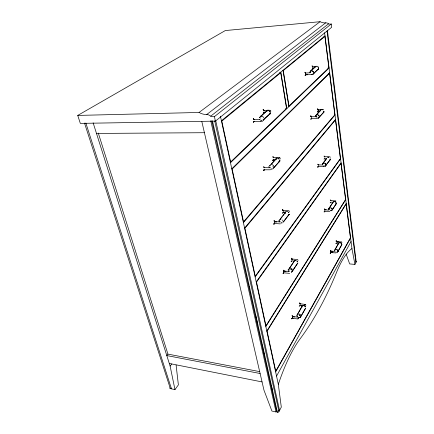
<?xml version="1.0" encoding="UTF-8"?>
<svg xmlns="http://www.w3.org/2000/svg" width="434" height="434" viewBox="0 0 434 434"><rect width="100%" height="100%" fill="white"/><g stroke="black" fill="none" stroke-linecap="round" stroke-linejoin="round"><path stroke-width="0.65" d="M278.21 158.209L278.964 158.714M316.288 116.578L316.315 116.92M304.397 305.731L305.449 306.675M329.032 157.303L328.804 157.298M335.043 201.56L334.82 201.55M330.871 207.913L331.223 208.195M340.63 242.85L340.229 242.671L340.847 242.937M305.677 74.23L305.091 75.597L305.487 74.577M305.677 74.322L305.362 75.261L305.824 74.382M318.062 110.827L317.921 111.733L317.455 112.059L317.726 111.869M312.881 68.29L312.952 67.856M318.182 111.071L318.22 110.778M264.062 111.999L263.78 112.97M318.149 111.191L318.225 110.757M293.585 262.624L293.395 261.74M276.078 159.126L275.91 159.365M264.084 111.977L263.829 112.764M312.919 67.812L312.827 68.317M330.572 252.886L330.166 253.25L330.909 252.61L336.008 252.903M270.138 113.057L270.203 112.791L270.355 113.328L270.127 112.52M279.458 161.508L279.887 161.003L279.751 160.113M311.368 118.596L310.782 119.29L311.124 118.894M318.252 166.238L317.59 167.236L318.496 166.477M317.91 114.874L318.22 115.135M298.104 260.378L297.61 259.543L291.995 259.027L291.344 258.132L291.99 259.358L291.767 258.463M320.46 111.099L320.352 110.632M317.916 69.429L317.889 69.516M318.534 68.105L318.344 67.796M323.943 111.88L323.873 111.294M324.963 163.412L324.599 163.119M323.574 166.661L318.377 166.45L318.051 166.992L318.377 166.45M264.404 169.32L263.975 169.792L270.317 169.781M254.036 121.298L253.375 122.372L254.064 121.2L253.559 121.661L260.123 121.406L261.501 120.158L261.154 120.386M333.057 202.651L332.959 202.244M318.057 118.037C318.534 118.379 319.733 117.066 319.061 116.648M330.296 158.855L330.144 158.746M336.317 203.546L336.111 202.933M279.214 220.412L280.245 219.517M292.489 317.753L291.588 318.93L292.071 318.496M324.849 210.951L324.106 211.797L324.589 211.298M254.194 121.265L253.684 121.981M335.135 249.583L338.574 243.338L338.672 243.81M263.313 120.191L263.145 119.242M336.16 203.324L336.1 203.503M341.742 244.613L341.802 244.12M329.574 160.358L330.361 159.506L325.939 165.126M292.25 271.402L292.706 270.941M311.59 118.308L311.053 118.987L311.281 118.775M271.011 169.027L271.369 169.032M326.509 158.562L322.391 163.933L322.619 164.323M288.371 269.85L289.207 268.977M341.715 244.451L341.873 244.646M274.51 223.385L274.109 223.955L274.679 223.298M292.603 317.883L291.925 318.659L292.25 318.361M311.552 118.249L311.4 118.504L316.755 118.406M274.565 223.222C274.841 223.841 273.279 224.47 273.821 224.259L274.478 223.477L280.31 223.879M318.29 110.968L318.133 111.24L319.473 111.137M329.894 211.418L324.659 211.271L324.941 211.038L324.545 211.532L324.74 211.266M338.764 243.566L338.742 243.387M317.097 118.2L317.655 118.113M275.503 159.582L273.518 159.555L273.192 160.254L272.612 160.363L273.274 160.048L273.094 160.363M283.608 272.856L282.946 273.583L283.706 273.019M305.731 74.594L305.449 74.876L310.972 74.523M273.67 159.343L272.964 160.097L273.697 159.593M264.561 169.32L264.214 169.754L264.387 169.537C264.632 170.226 262.928 170.611 263.584 170.502L264.062 169.954M283.163 212.4L283.331 212.004M264.084 112.232L263.856 112.563L265.038 112.444M318.198 111.337L318.334 111.028M263.964 112.683L264.16 112.308M270.724 111.625L270.794 110.757L270.263 110.312M269.981 111.652L269.389 111.044M264.382 169.499L263.888 170.166L264.49 169.537M278.33 410.206L279.572 410.483L281.303 407.13L278.324 384.356L220.434 116.209M346.142 254.08L349.668 263.921L354.925 264.42L355.902 262.532L327.014 31.031M301.673 307.679L302.129 306.795M201.843 121.612L263.975 390.199L271.912 411.047L276.04 411.958L276.567 410.944L211.732 120.815M292.38 318.225L292.668 317.699M305.856 305.422L305.634 304.494L299.997 303.74C300.485 304.57 299.303 302.026 299.829 303.529M273.138 160.271L273.317 159.94M276.539 376.083L351.046 241.51M275.633 371.889L350.596 237.935M341.721 244.657L337.956 251.568L337.207 252.225L338.276 251.058L337.782 251.595L337.788 251.129M300.507 317.064L305.699 307.983L300.54 317.064L299.639 317.796L300.518 317.048M341.867 244.754L337.956 251.411M297.892 318.632L298.559 317.466M270.8 169.173L271.635 169.038M299.064 317.259L297.93 319.017L292.321 318.22M296.959 315.328L301.738 306.767M335.021 249.501L338.639 243.268L339.355 242.568L340.05 242.617M297.61 314.2L301.869 306.86M301.869 306.068L301.473 306.751L301.635 307.673M273.317 168.349L279.854 160.976L273.827 167.676M330.225 253.516L330.654 252.8M289.657 273.371L283.841 272.812L283.293 273.301L283.858 272.937M266.823 331.077L346.229 203.465M265.836 326.509L345.746 199.651M336.279 243.203L335.889 243.718L336.117 243.42M294.426 260.839L288.447 269.709M332.753 202.77L328.918 208.591L332.981 202.163L333.713 201.376L334.43 201.376M289.592 268.25L293.455 262.386M318.561 166.298L318.393 166.553M299.465 305.91L299.2 306.225L299.498 305.813M317.769 66.695L318.317 67.167M324.171 212.101L324.627 211.429M274.749 223.092L274.207 223.646M341.661 243.528L341.308 243.333M256.217 281.943L341.081 162.842M169.83 387.92A1.074 0.7 -23 0 0 170.345 388.593L174.967 389.618L178.379 384.882L176.101 365.07M255.138 276.952L340.565 158.763M291.659 260.964L291.106 261.621L291.426 261.241M283.782 272.877L283.706 272.888M330.589 202.461L330.176 202.922L330.415 202.656M283.652 221.6L289.239 214.206L288.393 215.107M259.467 117.478L260.123 117.044M283.624 221.606L289.207 214.179L288.843 214.564M326.33 164.806L330.334 159.484L329.997 159.848M259.505 117.511L260.053 117.05M266.476 111.207L266.107 111.722M174.967 389.618L170.123 366.084L171.75 363.947M280.597 218.817L282.209 216.707M283.017 215.655L285.219 212.492L285.344 213.175M323.797 162.343L326.628 158.643M269.948 113.968L269.433 114.619M280.456 218.714L285.702 211.955M269.926 114.071L270.165 113.377M311.14 70.986L310.82 70.807L310.391 71.36M315.312 66.869L315.724 66.337L316.505 66.245M310.744 70.905L309.903 71.919L310.115 72.483M314.357 67.688L315.339 66.429M315.702 66.429L311.249 70.444M98.296 133.064L167.925 354.117L166.792 355.571L260.112 373.506M318.176 69.342L318.583 68.827L317.813 69.809M262.814 120.652L270.328 113.469L263.232 119.692M312.871 71.284L313.348 71.691M269.639 165.793L270.181 165.213M275.932 159.3L276.724 158.101M269.671 165.821L276.632 158.188M275.791 159.218L276.203 158.698M315.637 115.699L315.762 116.469M316.071 115.184L316.494 114.679L316.386 115.048M320.509 110.61L321.144 109.558L321.909 109.498M321.122 109.639L316.858 114.294M244.586 228.089L335.574 119.372M320.341 110.513L320.742 110.041M279.48 161.415L278.894 162.077M323.167 112.862L323.948 111.994L319.652 116.713L323.921 111.972M243.403 222.604L335.021 114.999M335.634 201.897L335.732 202.136M279.984 159.159L280.25 158.122L279.436 157.672M272.552 169.157L273.263 167.996M319.63 116.795L318.339 118.167M324.486 158.746L324.052 159.148L324.301 158.92M326.308 164.898L325.099 166.206L325.196 165.918M322.815 163.406L323.596 163.103M282.632 212.986L282.322 213.23L282.67 212.893M316.733 116.415L316.131 117.077L316.831 116.307M327.643 157.233L328.402 157.162M271.093 164.491L276.74 158.329M316.956 114.413L319.109 112.064M269.509 167.73L270.143 167.036L269.991 167.817M322.424 163.83L323.194 163.265M341.091 243.241L340.744 242.709M279.659 219.854L280.071 219.409M282.344 220.027L282.935 220.537M325.956 165.338C325.994 166.255 324.382 166.227 325.012 166.081M324.388 211.336L324.768 210.902M333.361 201.783L333.106 202.233M328.907 209.166C328.402 208.542 329.411 207.414 329.9 207.864M329.167 208.141L329.509 208M335.943 204.018L335.574 204.333M335.916 203.996L336.166 203.546M329.585 73.254L232.141 169.054L243.528 221.877L334.853 114.777L329.585 73.254L328.571 73.308M331.478 208.26L331.901 208.629M331.392 208.342L331.044 207.897M231.783 168.799L329.666 72.738M288.773 269.34L289.332 268.944M230.476 162.739L329.07 68.046L327.768 68.116M297.42 263.422L297.827 263.037M291.306 269.72L290.829 269.102L291.111 269.552M291.398 269.633L291.892 270.062M339.334 242.628L339.844 242.714M259.478 119.686L260.416 118.824M335.026 249.713L335.487 249.338L335.384 249.621M338.976 242.91L338.759 243.344M334.733 250.027L335.764 249.507M332.851 252.442L330.854 252.376M260.568 116.616L265.581 112.075M311.352 70.568L315.344 66.95M260.443 116.475L266.454 111.028M337.364 250.13L336.822 249.517M263.964 119.415L263.438 119.903M303.61 305.558L302.834 305.493L302.031 306.187L302.411 305.905M302.813 305.558L303.632 305.796M297.214 314.9L297.702 314.655M299.72 315.247L300.29 315.702M221.421 120.788L324.995 35.886M280.711 72.717L221.801 121.113L230.617 161.99L286.543 108.375L280.711 72.717L279.539 72.782M324.914 36.407L283.261 70.623L288.979 106.042L328.891 67.775L324.914 36.407L323.878 36.494M215.41 121.135L331.684 27.282L331.288 23.995A5.799 5.392 73.4 0 1 328.533 23.859A3.977 3.689 69.7 0 0 325.679 22.845A11.382 10.503 75 0 1 320.097 21.7L225.311 30.559L77.735 115.428L80.333 123.386L215.41 121.135L214.418 116.638L331.288 23.995M77.735 115.428L199.07 112.46A16.59 13.177 55.1 0 0 206.709 114.543A5.783 4.568 52.4 0 1 210.691 116.193L328.533 23.859M206.709 114.543L325.679 22.845M199.07 112.46L320.097 21.7M312.464 69.066L311.97 69.326L312.252 69.174M325.76 163.884L324.708 163.027M273.952 223.711L273.632 223.835M283.131 222.219L283.245 221.931M341.677 243.507L341.157 243.062M337.207 250L337.766 250.337M263.449 113.328L263.047 113.562L263.405 113.415M292.391 317.91L293.335 318.106M305.596 74.507L307.657 74.442M305.465 306.654L304.869 306.138M311.769 74.382L311.379 74.599L312.03 74.447M330.974 210.68L332.173 210.013L336.29 203.622L332.194 210.013L331.321 210.821L331.039 210.653M310.711 71.209L310.749 70.899M312.871 74.127L312.681 74.333M324.16 166.065L323.623 166.103M318.475 117.842L317.981 118.07M318.29 67.389L317.851 66.722M281.265 222.843L280.847 223L281.52 222.859M297.002 261.067L297.464 261.713M304.766 304.928L305.308 304.825M337.072 252.143L337.24 252.018M286.923 211.477L286.098 211.472L285.301 212.41M304.814 304.842L305.362 304.766M316.711 66.326L317.173 66.245M311.552 70.883L310.907 70.997M283.049 212.025L285.225 212.172M269.368 167.763L264.355 167.632L263.959 167.068L264.572 167.855M260.471 116.996L260.877 117.034M322.109 109.58L322.679 109.558M316.804 114.858L317.205 114.777M277.695 158.215L278.199 158.16M328.408 157.292L327.849 157.151M323.368 163.103L323.986 163.043M324.404 166.135L323.759 166.043M329.053 209.72L328.983 209.459L328.956 209.85M312.654 68.122L313.684 68.062M315.914 66.418L312.643 66.581M333.898 201.381L334.223 201.517M310.44 72.738L305.639 73.08M329.688 207.853L330.279 207.821M287.151 211.575L287.78 211.575M330.16 210.718L330.665 210.696M280.57 219.506L280.928 219.49M281.894 222.919L282.279 222.897M297.013 316.484L297.594 317.064M292.039 271.066L292.228 271.586L297.795 263.009L291.431 272.346L292.12 271.586M266.926 110.231L268.782 110.182M285.512 108.684L286.793 108.652L280.82 72.098M269.937 110.263L263.953 110.458M323.39 109.346L318.209 109.498M266.53 110.936L268.093 110.898M260.329 116.198L262.212 116.155L263.796 117.522M318.122 110.92L319.462 110.892M316.142 116.681L311.4 116.768L311.569 117.05M259.386 119.285L253.961 119.442M262.543 121.39L260.639 121.406M335.558 249.485L336.133 249.479M336.003 252.159L336.502 252.214M96.489 133.439L204.409 132.706M296.297 260.546L296.059 260.66M294.035 261.235L294.811 260.411L295.625 260.617M294.984 260.557L295.608 260.449M334.864 250.678L334.657 250.152L334.831 250.489M324.865 156.772L329.797 156.772M324.708 158.323L326.65 158.35M273.821 157.737L273.393 157.157L273.724 157.672L279.539 157.678M276.74 158.139L277.462 158.112M322.977 164.985L318.393 164.898L317.856 164.166L318.572 165.099M304.272 305.672L304.039 305.764M298.071 314.677L298.408 314.688M330.616 200.248L330.692 200.665L330.203 199.906L330.985 200.665L335.829 200.839M299.259 317.617L299.33 317.596M330.816 202.157L332.639 202.244M329.254 209.785C327.572 210.984 324.008 208.548 324.914 209.752L324.355 208.825L324.697 209.394M326.167 209.855L324.892 209.806M282.973 212.313L285.474 212.459M274.467 221.562L279.567 221.893L280.006 221.237L279.963 221.785M276.751 221.996L274.581 221.948M337.061 242.839L338.33 242.937M336.464 243.013L338.846 243.203M338.411 241.884L336.524 241.727L336.068 241.163M335.151 251.449L330.958 251.069L331.109 251.427M291.74 260.791L294.35 261.046M283.803 271.245L286.033 271.483M289.559 268.147L291.209 268.326L292.57 269.498M284.156 271.358L283.917 270.952L288.664 271.483L289.147 270.745L289.25 271.505M313.527 73.259L314.07 73.053L313.505 73.72L318.583 68.827L313.641 73.4L313.467 72.831M300.805 305.352L301.831 305.487M299.818 305.476L302.341 305.813M323.807 111.836L323.84 111.413M293.52 316.842L294.643 317.037M297.03 317.07L292.63 316.516M325.82 165.208L325.771 164.839M167.925 354.117L259.738 371.629M169.293 363.475L262.06 381.925M289.63 211.499L288.865 210.772L283.201 210.398L283.353 210.897M276.567 410.944L276.979 411.036A1.15 0.863 -14 0 0 277.152 412.143A1.15 0.863 -14 0 0 278.623 412.034A1.15 0.863 -14 0 0 278.91 410.889M283.098 221.98L283.022 221.568M300.393 316.929L300.328 316.581M310.749 116.415L311.428 117.082M322.787 109.835L322.576 109.482L323.135 109.954M341.645 241.95L336.605 241.516L336.73 241.852M324.16 156.359L324.778 157.016M278.476 158.535L278.259 158.345M269.943 111.571L269.292 111.006M305.731 73.162L305.118 72.511L305.596 73.21M312.312 70.813L312.594 71.236M278.807 158.942L279.078 159.05L278.861 158.86M317.948 114.733L318.442 115.243M304.516 305.986L304.326 305.818M335.053 201.403L336.155 202.309L335.596 201.94M299.813 315.475L299.172 314.737L299.444 315.16M312.599 66.293L311.981 65.854L312.702 66.809L312.328 66.169L312.475 66.554M328.907 208.673L328.945 208.96M274.559 221.552L274.793 222.197M336.334 241.098L336.095 240.805L336.697 241.836M318.334 164.584L318.062 164.318L318.225 164.849M316.56 114.853L315.599 115.694L315.8 116.22M288.312 212.166L288.979 212.611L288.371 212.085M330.426 250.716L330.925 251.324L332.856 251.53M296.943 261.132L297.469 261.518M324.892 156.831L324.068 155.985L324.594 156.886L324.513 156.435M318.947 115.585L319.017 116.095L319.039 115.623L318.399 115.292M272.281 164.573L273.8 165.886M297.068 316.57L297.55 316.988M299.552 313.945L300.838 315.057M336.572 241.472L336.388 241.125L336.513 241.402M274.255 220.917L273.984 220.651L274.679 222.029M311.411 116.887L310.847 116.041L311.341 116.643M312.393 70.878L312.827 71.339M317.721 109.26L318.149 109.742M310.635 115.618L311.183 116.285M283.917 270.952L284.129 271.521M263.818 110.079L263.004 109.504L263.715 110.22M291.898 258.935L292.125 259.499M297.002 315.697L296.785 315.214L297.767 314.661M336.198 240.875L336.383 241.472L336.307 241.082M336.817 249.479L337.044 249.859M331.999 209.541L332.043 209.861M341.835 242.096L341.954 242.454M330.377 157.016L330.491 157.298M283.326 210.501L282.306 209.606L283.201 210.495M263.964 110.545L263.422 109.873L264.04 110.415M292.332 315.985L292.028 315.578L292.587 316.636M283.738 270.637L283.413 270.132L284.091 271.028M264.377 167.573L263.628 166.721L264.214 167.546M330.827 200.557L330.697 200.231L330.854 200.665M274.217 220.884L274.402 221.34M254.004 119.475L253.206 118.487L253.841 119.475M253.988 119.524L253.548 118.856L254.205 119.741M317.943 109.308L318.035 109.791L317.471 108.728L318.334 109.677M311.547 116.865L311.075 116.263L311.243 116.855M330.892 250.977L330.659 250.635L331.082 251.514M273.697 157.775L272.736 156.712L273.529 157.802M84.5 123.066L170.345 388.593A1.074 0.7 -23 0 0 171.555 388.197M330.724 250.841L330.464 250.331L330.947 251.4M85.834 123.044L171.49 388.848M93.142 122.865L170.123 366.084M300.274 316.098L300.23 316.028M285.398 212.986L285.263 212.497L285.366 213.099M273.105 166.916L273.143 166.52L273.051 166.83M318.529 165.061L318.382 164.871M279.74 160.347L279.881 160.846M305.59 73.189L304.907 72.18L305.428 73.216M291.773 258.897L291.659 258.474L292.142 259.369M283.039 210.49L282.746 209.703L283.256 210.946M322.581 164.551L322.57 163.976M292.549 316.446L292.299 315.925L292.738 316.722M310.077 72.749L310.06 72.082M283.961 271.093L283.69 270.49L284.004 271.31M300.176 304.174L299.78 303.214L300.187 304.028M274.63 221.779L274.185 221.009L274.825 222.04M210.756 120.809L276.04 411.958M212.443 120.777L277.413 412.257M249.252 286.744L249.696 288.729M255.74 315.833L256.331 318.48M256.63 319.804L257.216 322.446M262.234 344.927L262.82 347.569M263.118 348.893L263.704 351.535M264.002 352.858L264.594 355.5M271.375 385.913L272.704 391.864M215.741 120.766L279.572 410.483M214.684 120.826L278.991 411.6M324.605 32.789L351.947 248.595L354.925 264.42M299.72 302.829L299.937 304.006M278.926 220.315L279.236 221.991M288.095 269.764L288.382 271.315M268.917 166.347L269.145 167.562M325.039 209.676L325.088 209.964M283.006 70.303L288.876 106.65M338.574 243.338L338.65 243.87M327.448 30.684L356.216 261.908M330.93 251.21L330.952 251.763M356.162 261.523A0.863 0.472 -5.7 0 1 355.723 262.223M351.947 248.595A94.021 26.946 -83.6 0 0 336.589 272.275A572.734 260.584 78.7 0 1 300.095 338.878A116.838 36.825 -80.2 0 0 278.324 384.356M214.418 116.638A8.452 6.749 53.6 0 1 210.691 116.193M312.762 68.062L312.692 68.491L312.773 68.051M279.192 161.318L279.111 161.643L279.192 161.318M331.05 252.268L330.458 253.017L331.05 252.268M350.455 237.821L275.736 371.222L267.094 331.147L346.158 203.953L350.455 237.821M313.077 74.03L312.843 74.42L313.668 73.4L313.077 74.03M345.594 199.504L265.95 325.82L256.51 282.067L341.01 163.341L345.594 199.504M340.408 158.584L255.257 276.241L244.912 228.273L335.498 119.876L340.408 158.584M311.482 118.455L311.167 118.628L311.493 118.471M336.855 252.127L336.855 252.127M313.467 71.849L313.419 72.234L313.484 71.881M325.782 163.998L325.733 164.318L325.782 163.998M332.015 208.765L331.961 209.063L332.026 208.787M337.809 250.413L337.82 250.434M273.415 157.233L273.214 156.913L273.393 157.276"/></g></svg>
